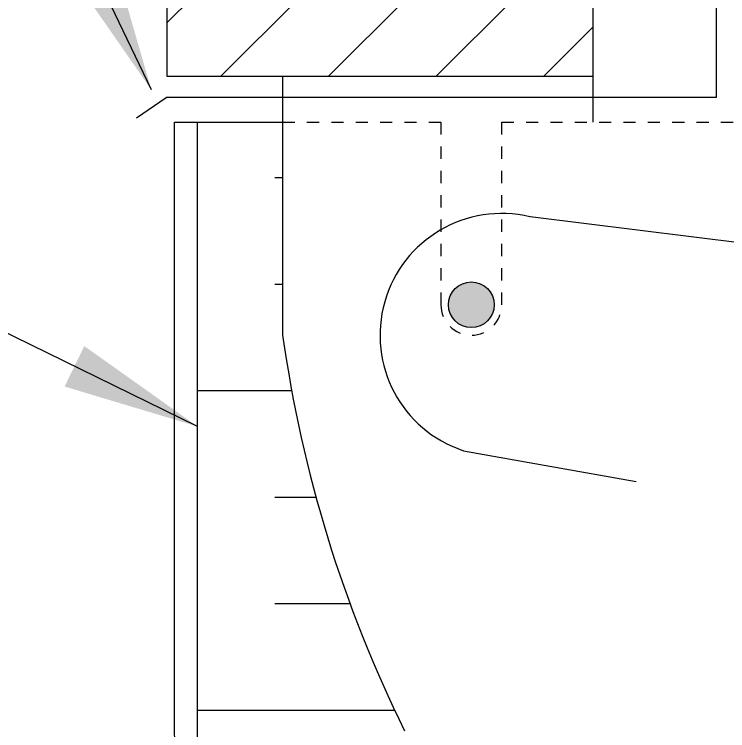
# Model space of a CAD drawing. Header units: inches. Extents: x 249 to 306, y 116.4 to 200.2.
# Drawn here: x 261.21 to 267.07, y 167.18 to 173.07 of the extents above; entities that cross this region are included whole.
import ezdxf

# ---------------------------------------------------------------- set-up
doc = ezdxf.new("R2010")
doc.units = ezdxf.units.IN
doc.header["$LTSCALE"] = 0.5
doc.header["$MEASUREMENT"] = 0
doc.linetypes.add('HIDDEN2', pattern=[0.1875, 0.125, -0.0625])
for name, color, linetype in [('HATCH', 12, 'Continuous'), ('Hidden2', 12, 'HIDDEN2'), ('line25', 2, 'Continuous'), ('LINE3', 3, 'Continuous'), ('LINE50', 5, 'Continuous'), ('LINE9', 9, 'Continuous'), ('TEXT', 4, 'Continuous')]:
    doc.layers.add(name, color=color, linetype=linetype)
doc.styles.add('DIM', font='romans.shx', dxfattribs={"width": 0.7})
doc.dimstyles.new('ext_12', dxfattribs={"dimscale": 12, "dimtxt": 0.075, "dimasz": 0.09375, "dimexe": 0.09375, "dimexo": 0.0625, "dimgap": 0.0625, "dimtad": 1, "dimdec": 1, "dimzin": 2, "dimdsep": 46, "dimlunit": 4, "dimtxsty": 'DIM', "dimcen": 0.09, "dimdle": 0.09375, "dimclrt": 4, "dimadec": 0, "dimazin": 0, "dimtfac": 1, "dimtdec": 1, "dimtmove": 2, "dimatfit": 3, "dimfxl": 1, "dimfrac": 2, "dimtolj": 1, "dimtzin": 0, "dimarcsym": 0})

msp = doc.modelspace()

# ---------------------------------------------------------------- hatches: boundary and pattern name
at = {"layer": 'HATCH'}
h = msp.add_hatch(dxfattribs=at)
h.set_pattern_fill('ANSI31', color=256, scale=5, style=0)
h.set_pattern_definition([(45, (198.72723, -20.6616), (-0.4419417, 0.4419417), [])])
h.paths.add_polyline_path([(265.9595, 172.5577), (265.9595, 174.5233), (262.4595, 173.8755), (262.4595, 172.5577)])
h = msp.add_hatch(dxfattribs=at)
h.set_pattern_fill('INSUL', color=256, scale=7, style=0)
h.set_pattern_definition([(0, (-2732.6562, -268.3989), (0, 2.625), []), (0, (-2732.6562, -267.5239), (0, 2.625), [0.875, -0.875]), (0, (-2732.6562, -266.6489), (0, 2.625), [0.875, -0.875])])
h.paths.add_polyline_path([(264.4095, 167.1834, -0.079579), (263.4095, 170.4334), (263.4095, 172.1834), (262.7095, 172.1834), (262.7095, 167.1834, 0.131652), (263.3794, 164.6834), (267.1174, 158.5334, -0.10438), (267.2095, 158.0584), (267.2095, 154.1834), (267.647, 154.1834), (267.647, 154.6834), (269.147, 154.6834), (269.147, 154.1834), (269.8345, 154.1834), (269.8345, 157.4334), (269.5845, 157.4334), (269.5845, 157.8084)])
at = {"layer": 'LINE3'}
msp.add_hatch(color=256, dxfattribs=at).paths.add_polyline_path([(265.147, 170.6834, 1), (264.772, 170.6834, 1)])

# ---------------------------------------------------------------- linework, layer by layer
at = {"layer": 'Hidden2'}
for p, q in [((263.4095, 172.1834), (264.7095, 172.1834)), ((264.7095, 172.1834), (264.7095, 170.6834)), ((265.2095, 170.6834), (265.2095, 172.1834)), ((265.2095, 172.1834), (267.2095, 172.1834))]:
    msp.add_line(p, q, dxfattribs=at)
msp.add_arc((264.9595, 170.6834), 0.25, 180, 0, dxfattribs=at)
msp.add_arc((264.9595, 170.6834), 0.25, 180, 0, dxfattribs=at)
at = {"layer": 'line25'}
for p, q in [((265.9595, 172.1827), (265.9595, 193.3077)), ((262.4595, 172.5577), (262.4595, 174.8077)), ((265.9595, 172.5577), (262.4595, 172.5577)), ((263.4095, 172.5577), (263.4095, 172.1827)), ((263.4095, 172.1834), (263.4095, 170.4334))]:
    msp.add_line(p, q, dxfattribs=at)
msp.add_arc((274.0549, 171.9301), 10.75, 188.00281, 206.20265, dxfattribs=at)
at = {"layer": 'LINE3'}
for p, q in [((278.9646, 169.716), (265.4416, 171.4061)), ((264.8948, 169.4843), (266.3138, 169.2309))]:
    msp.add_line(p, q, dxfattribs=at)
msp.add_circle((264.9595, 170.6834), 0.1875, dxfattribs=at)
msp.add_arc((265.2095, 170.4334), 1, 76.58449, 251.65302, dxfattribs=at)
at = {"layer": 'LINE50'}
msp.add_lwpolyline([(267.2095, 154.1834), (267.2095, 158.0584, 0.10438), (267.1174, 158.5334), (263.3794, 164.6834, -0.131652), (262.7095, 167.1834), (262.7095, 172.1834), (263.4095, 172.1834)], format="xyb", dxfattribs=at)
at = {"layer": 'LINE9'}
for p, q in [((266.9751, 172.387), (266.9751, 176.9096)), ((262.2096, 172.2194), (262.4526, 172.387)), ((266.9751, 172.387), (262.4526, 172.387))]:
    msp.add_line(p, q, dxfattribs=at)
msp.add_lwpolyline([(265.4067, 161.0079), (263.2077, 164.6258, -0.131716), (262.522, 167.1834), (262.522, 172.1834), (262.7095, 172.1834)], format="xyb", dxfattribs=at)

# ---------------------------------------------------------------- leaders
at = {"layer": 'TEXT'}
for points in [[(262.3311, 172.4498), (259.5114, 178.365), (258.0708, 178.365)], [(262.7095, 169.6834), (258.0057, 171.9829), (256.4531, 171.9829)]]:
    msp.add_leader(points, dimstyle='ext_12', override={"dimgap": 0.0625, "dimtad": 0}, dxfattribs=at)

doc.saveas('drawing.dxf')
